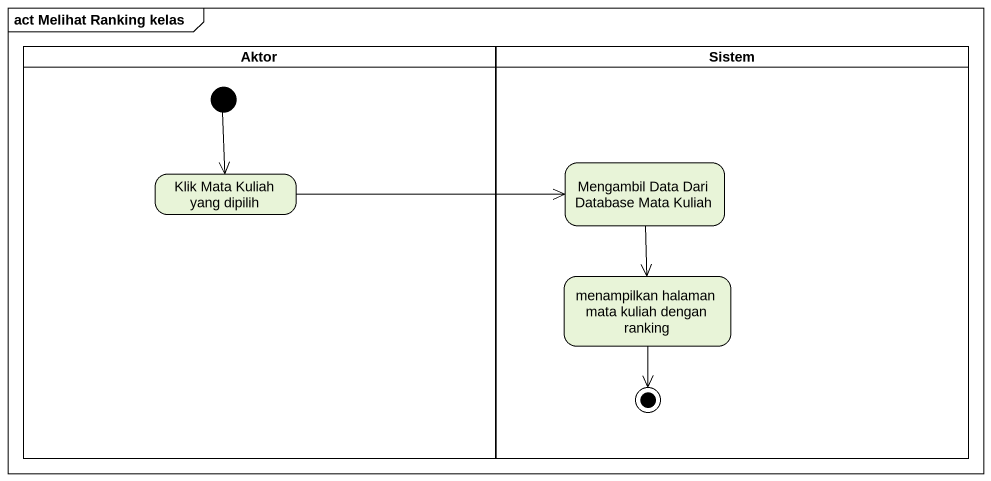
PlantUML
@startuml
mainframe act Melihat Ranking kelas
hide empty description
state Aktor <<partition>> {
  state "Klik Mata Kuliah yang dipilih" as Klik_Mata_Kuliah_yang
  [*] --> Klik_Mata_Kuliah_yang
}
state Sistem <<partition>> {
  state "Mengambil Data Dari Database Mata Kuliah" as Mengambil_Data_Dari
  state "menampilkan halaman mata kuliah dengan ranking" as menampilkan_halaman_mata
  menampilkan_halaman_mata --> [*]
}
Mengambil_Data_Dari --> menampilkan_halaman_mata
Klik_Mata_Kuliah_yang -right-> Mengambil_Data_Dari
@enduml
